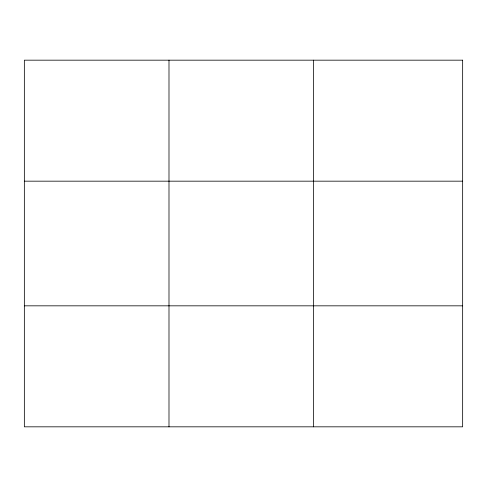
<?xml version="1.0" encoding="UTF-8"?>
<svg xmlns="http://www.w3.org/2000/svg" width="487" height="487" viewBox="0 0 487 487"><rect width="100%" height="100%" fill="white"/><g stroke="black" fill="none" stroke-linecap="round" stroke-linejoin="round"><path stroke-width="0.73" d="M168.989 426.825L168.989 60.175M313.628 426.825L313.628 60.175M24.35 181.17L462.65 181.17M24.35 305.83L462.65 305.83M462.65 60.175L462.65 426.825L24.35 426.825L24.35 60.175L462.65 60.175"/></g></svg>
